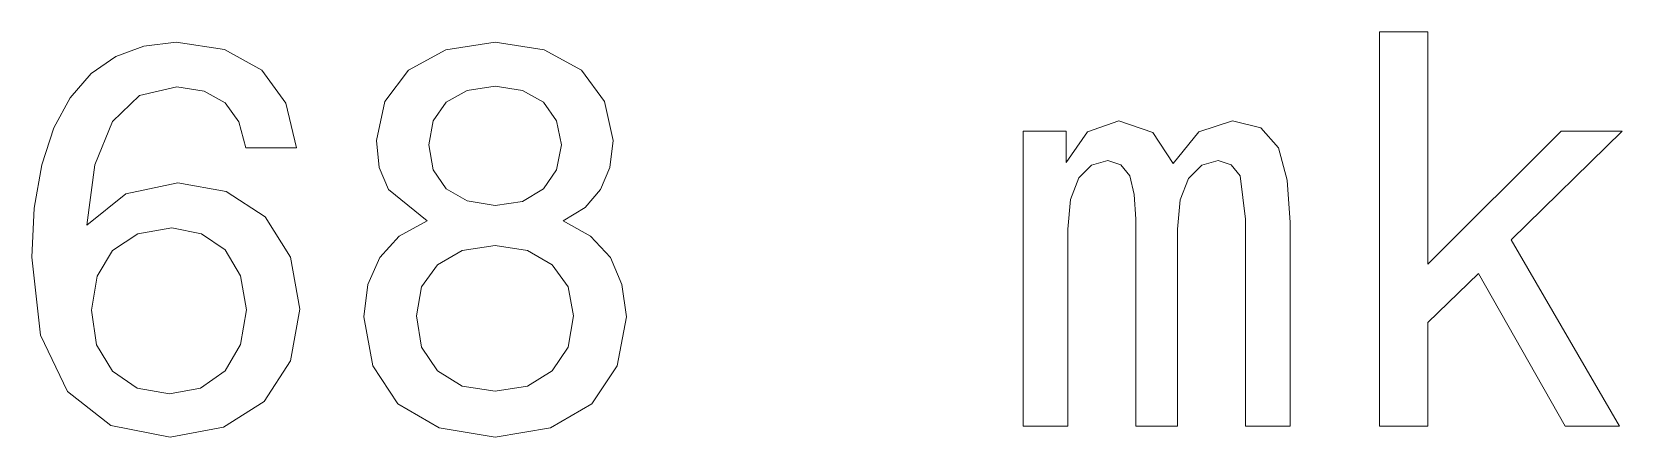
# Model space of a CAD drawing. Extents: x 0 to 420, y 0 to 297.
# Drawn here: x 313.61 to 328.22, y 76.7 to 80.42 of the extents above; entities that cross this region are included whole.
import ezdxf

# ---------------------------------------------------------------- set-up
doc = ezdxf.new("R2010")
doc.units = 0

msp = doc.modelspace()

# ---------------------------------------------------------------- linework, layer by layer
at = {"color": 7, "lineweight": 13}
for points in [[(325.995026, 76.801445), (326.438843, 76.801445), (326.438843, 77.754616), (326.902802, 78.203461), (327.699646, 76.801445), (328.198914, 76.801445), (327.205414, 78.511101), (328.224121, 79.509659), (327.664337, 79.509659), (326.438843, 78.2892), (326.438843, 80.422485), (325.995026, 80.422485)], [(316.044739, 79.35836), (315.948914, 79.766861), (315.72699, 80.069458), (315.384064, 80.261101), (314.940247, 80.32666), (314.6427, 80.291359), (314.385498, 80.195534), (314.158569, 80.0392), (313.966919, 79.817291), (313.815613, 79.539917), (313.704681, 79.202019), (313.634064, 78.803604), (313.613892, 78.354759), (313.69458, 77.638618), (313.941711, 77.119171), (314.340118, 76.806488), (314.884796, 76.700577), (315.373993, 76.791359), (315.747192, 77.028389), (315.989258, 77.401588), (316.074982, 77.875656), (315.989258, 78.354759), (315.757263, 78.722916), (315.3992, 78.954903), (314.955383, 79.035599), (314.476288, 78.934731), (314.118225, 78.647263), (314.193878, 79.202019), (314.355255, 79.600433), (314.602356, 79.837471), (314.945313, 79.918159), (315.197479, 79.877815), (315.389099, 79.771904), (315.515198, 79.59539), (315.58075, 79.35836)], [(317.245026, 78.687614), (316.987823, 78.546402), (316.81131, 78.349716), (316.700348, 78.1026), (316.665039, 77.805046), (316.745728, 77.356201), (316.977722, 77.008217), (317.355957, 76.786316), (317.870392, 76.700577), (318.379761, 76.786316), (318.757996, 77.008217), (318.98999, 77.356201), (319.075714, 77.805046), (319.03537, 78.1026), (318.929443, 78.349716), (318.747894, 78.546402), (318.495728, 78.687614), (318.697479, 78.808647), (318.838684, 78.975075), (318.924408, 79.176804), (318.954681, 79.42392), (318.873993, 79.78199), (318.66217, 80.069458), (318.319214, 80.256058), (317.870392, 80.32666), (317.416504, 80.256058), (317.073547, 80.069458), (316.856689, 79.78199), (316.781036, 79.42392), (316.806274, 79.176804), (316.891998, 78.975075)], [(317.260162, 79.383575), (317.300507, 79.605476), (317.421539, 79.776947), (317.613159, 79.882858), (317.870392, 79.923203), (318.122559, 79.882858), (318.314178, 79.776947), (318.435242, 79.605476), (318.480621, 79.383575), (318.435242, 79.156631), (318.314178, 78.980118), (318.122559, 78.864128), (317.870392, 78.828819), (317.613159, 78.869171), (317.421539, 78.980118), (317.300507, 79.156631)], [(322.721985, 76.801445), (323.130493, 76.801445), (323.130493, 78.611961), (323.155701, 78.8843), (323.231323, 79.080986), (323.347351, 79.196976), (323.498627, 79.242371), (323.619659, 79.202019), (323.700378, 79.101158), (323.740723, 78.929688), (323.755829, 78.702744), (323.755829, 76.801445), (324.13913, 76.801445), (324.13913, 78.611961), (324.164337, 78.879257), (324.23999, 79.075943), (324.361023, 79.196976), (324.512329, 79.242371), (324.633362, 79.202019), (324.71405, 79.101158), (324.764465, 78.702744), (324.764465, 76.801445), (325.172974, 76.801445), (325.172974, 78.672485), (325.147766, 79.060814), (325.067078, 79.35836), (324.905701, 79.539917), (324.643433, 79.605476), (324.335815, 79.504616), (324.098785, 79.212105), (323.91217, 79.499573), (323.599487, 79.605476), (323.312042, 79.504616), (323.115356, 79.222191), (323.115356, 79.509659), (322.721985, 79.509659)], [(315.585815, 77.870605), (315.530334, 77.552887), (315.389099, 77.310814), (315.16217, 77.149429), (314.879761, 77.098999), (314.582214, 77.149429), (314.355255, 77.305771), (314.208984, 77.547844), (314.163605, 77.865562), (314.21405, 78.178246), (314.355255, 78.415276), (314.58725, 78.566574), (314.899902, 78.622047), (315.172241, 78.566574), (315.389099, 78.420319), (315.530334, 78.183289)], [(317.1492, 77.815132), (317.19458, 78.082428), (317.340851, 78.284157), (317.56778, 78.415276), (317.870392, 78.46067), (318.167938, 78.415276), (318.394897, 78.284157), (318.541138, 78.082428), (318.591553, 77.815132), (318.541138, 77.527672), (318.394897, 77.310814), (318.167938, 77.169601), (317.870392, 77.124214), (317.56778, 77.169601), (317.340851, 77.310814), (317.19458, 77.527672)]]:
    msp.add_lwpolyline(points, close=True, dxfattribs=at)

doc.saveas('drawing.dxf')
